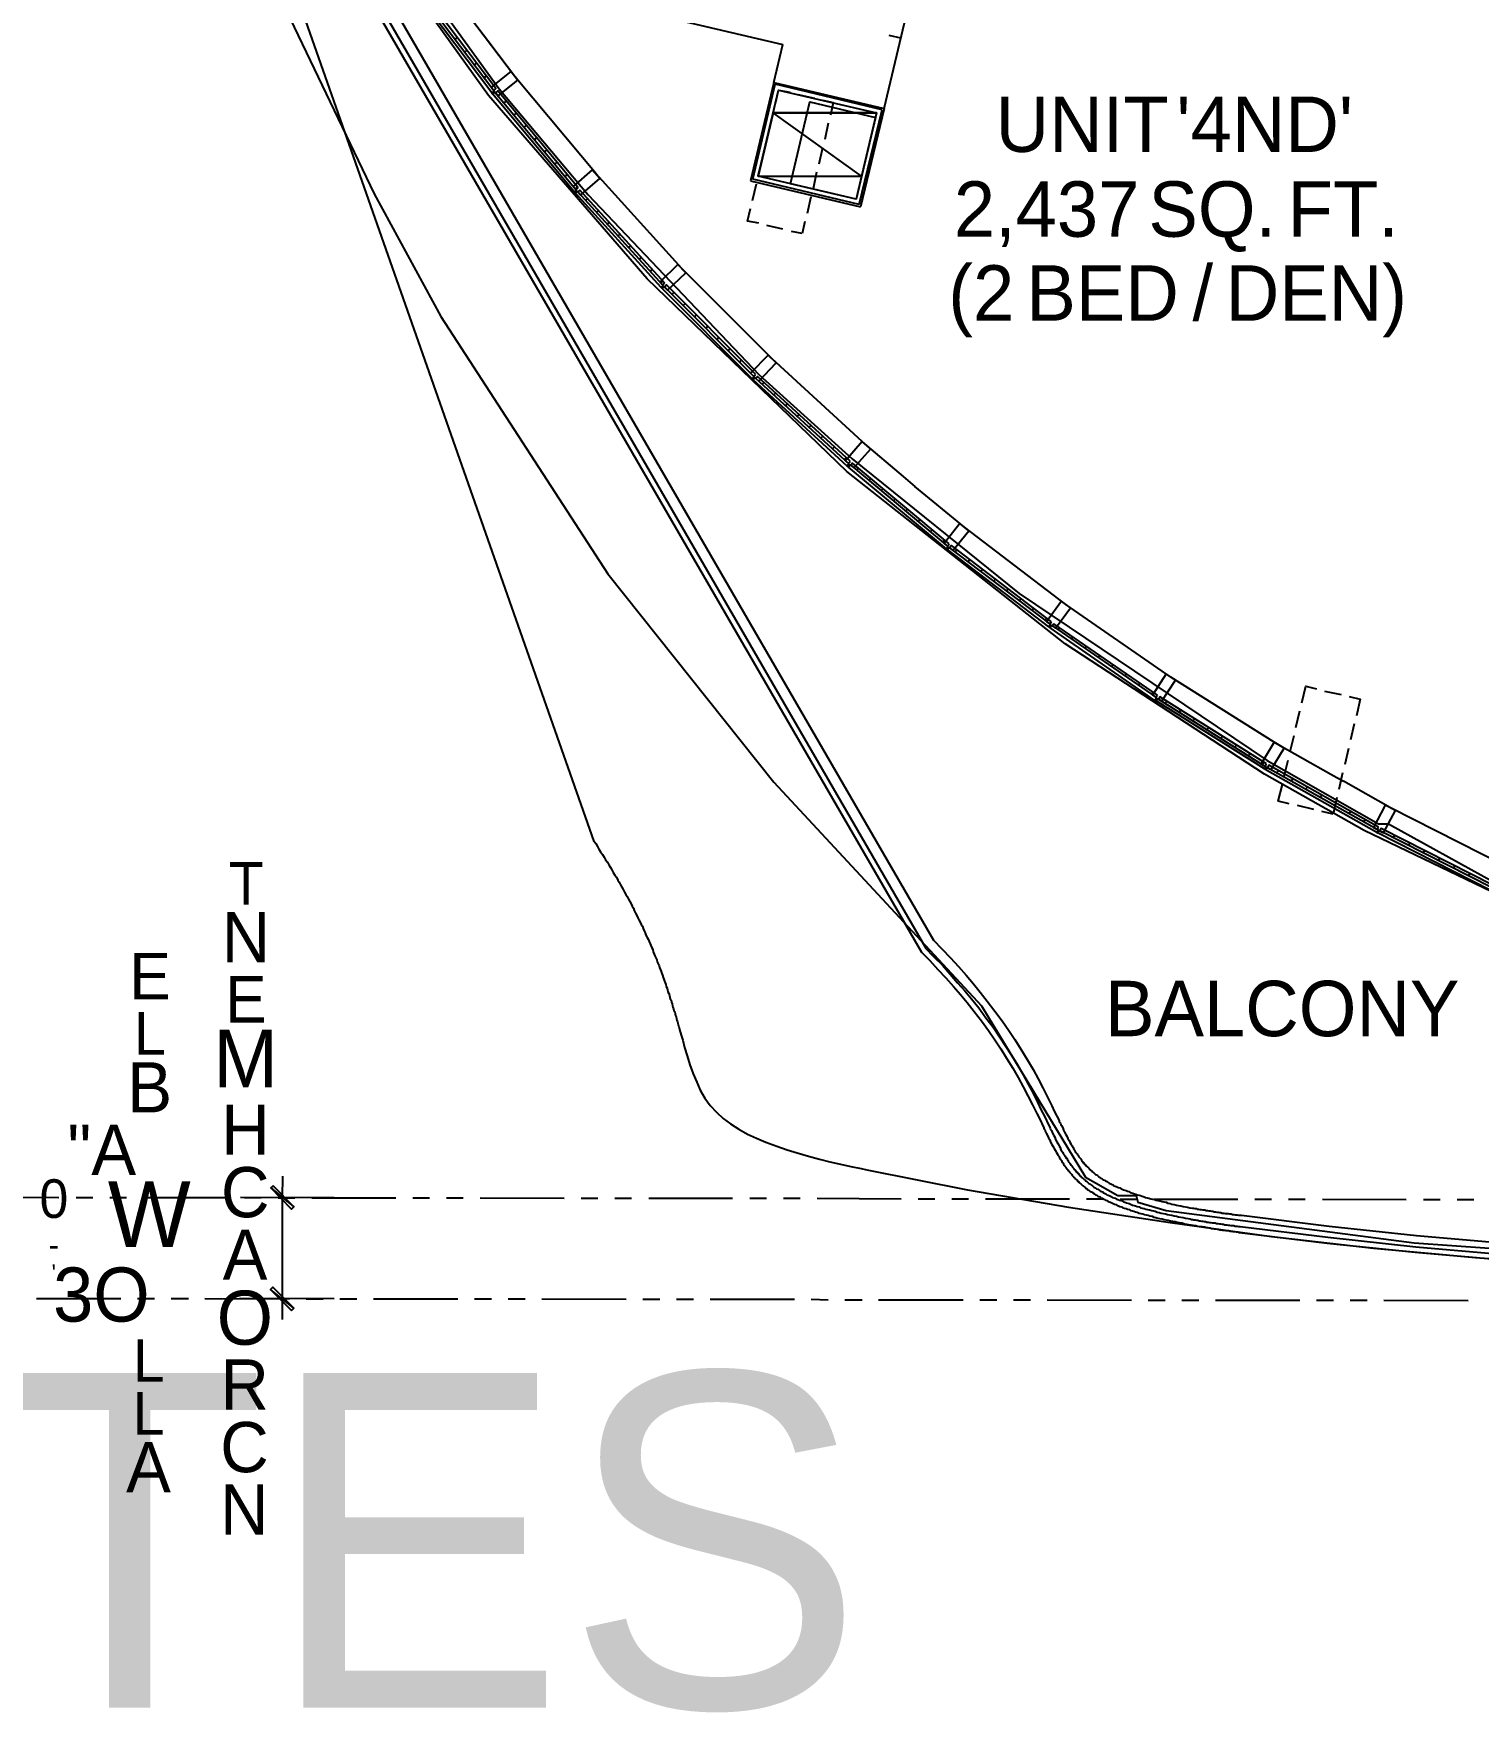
# Model space of a CAD drawing. Header units: feet. Extents: x -84 to 198, y -22 to 181.
# Drawn here: x 11.62 to 54.51, y -5.47 to 44.4 of the extents above; entities that cross this region are included whole.
import ezdxf
from ezdxf.enums import TextEntityAlignment as Align

# ---------------------------------------------------------------- set-up
doc = ezdxf.new("R2010")
doc.units = ezdxf.units.FT
for name, color, linetype in [('A-AREA-UNIDAD', 30, 'CONTINUOUS'), ('A-LINEA', 7, 'CONTINUOUS'), ('A-LINEA-FINA', 9, 'CONTINUOUS'), ('A-MURO-CONCRETO', 8, 'CONTINUOUS'), ('A-TEXTO-PDF', 3, 'CONTINUOUS')]:
    doc.layers.add(name, color=color, linetype=linetype)

msp = doc.modelspace()

# ---------------------------------------------------------------- linework, layer by layer
at = {"layer": 'A-AREA-UNIDAD'}
for points in [[(81.92, 38.5956), (78.368, 39.4844), (77.52, 38.08), (76.56, 38.08), (75.168, 40.2489), (65.728, 42.4356), (62.08, 27.04), (62.208, 25.9556), (61.888, 24.7289), (61.888, 23.8756), (61.312, 23.8044), (60, 17.7244), (59.52, 17.6889), (59.408, 17.2089), (58.432, 17.2089), (51.12, 20.7289), (48.16, 22.4), (42.24, 26.2756), (35.76, 31.3956), (29.84, 37.12), (25.12, 42.56), (20.448, 49.0844)], [(20.992, 48.9244), (25.44, 42.7556), (28.08, 39.6089), (33.152, 34.2756), (35.92, 31.7689), (40.88, 27.7689), (48.24, 22.8089), (51.552, 20.9244), (51.84, 20.9244), (54.96, 19.2)], [(19.12, 45.0844), (21.728, 39.6444), (23.712, 36), (28.672, 28.3556), (33.6, 22.1689), (39.76, 15.52), (42.848, 10.4356), (43.808, 9.8844), (44.352, 9.8844), (44.4, 9.6889), (45.248, 9.44), (52.608, 8.48), (60.432, 7.9289), (66.72, 7.8756), (72.64, 8.2844), (78.848, 9.1556), (81.04, 9.6)]]:
    msp.add_lwpolyline(points, dxfattribs=at)
at = {"layer": 'A-LINEA'}
for p, q in [((13.6029, 62.1415), (28.2487, 20.4037)), ((14.3494, 57.9517), (37.9821, 17.1107)), ((14.3494, 57.9517), (37.9821, 17.1107)), ((14.5169, 57.9962), (38.1042, 17.2337)), ((14.839, 58.0819), (38.339, 17.4703)), ((36.8667, 42.1778), (37.92, 46.6178)), ((25.8933, 43.1378), (23.6, 46.1644)), ((25.2267, 42.6444), (22.9467, 45.6578)), ((27.8933, 45.4844), (33.8667, 44.0711)), ((24.72, 44.6978), (25.1067, 44.1911)), ((24.1333, 44.2311), (24.2, 44.2844)), ((24.4267, 43.8444), (24.48, 43.9111)), ((25.1067, 44.1911), (26, 43.0178)), ((33.6, 42.9511), (33.8667, 44.0711)), ((37.0133, 44.3511), (37.36, 44.2711)), ((24.7067, 43.4711), (24.7733, 43.5244)), ((25, 43.0844), (25.0533, 43.1511)), ((25.9467, 43.0844), (25.8933, 43.1378)), ((28.32, 40.2311), (26, 43.0178)), ((33.6, 42.9511), (32.9067, 40.0311)), ((32.9733, 40.0711), (33.64, 42.8978)), ((33.6, 42.9511), (36.8667, 42.1778)), ((36.8133, 42.1378), (33.64, 42.8978)), ((27.6667, 39.6978), (25.2533, 42.6044)), ((25.5867, 42.3378), (25.64, 42.4044)), ((34.3067, 42.5911), (34.8, 42.4844)), ((25.88, 41.9778), (25.9467, 42.0311)), ((33.48, 41.6311), (33.6, 42.1244)), ((36.1333, 39.3244), (36.8133, 42.1378)), ((36.8667, 42.1778), (36.1733, 39.2578)), ((26.1867, 41.6178), (26.2533, 41.6711)), ((33.3067, 40.9111), (33.4267, 41.3911)), ((35.2133, 41.7378), (35.1067, 41.2578)), ((26.4933, 41.2444), (26.5467, 41.3111)), ((26.7867, 40.8844), (26.8533, 40.9378)), ((35.04, 41.0044), (34.9333, 40.5244)), ((27.0933, 40.5244), (27.16, 40.5778)), ((33.1333, 40.1778), (33.2533, 40.6578)), ((27.4, 40.1511), (27.4533, 40.2178)), ((30.8667, 37.4178), (28.32, 40.2311)), ((32.9067, 40.0311), (36.1733, 39.2578)), ((32.96, 39.4444), (33.08, 39.9378)), ((36.1333, 39.3244), (32.9733, 40.0711)), ((34.8667, 40.2844), (34.76, 39.7911)), ((27.7067, 39.7911), (27.76, 39.8444)), ((30.2533, 36.8578), (27.7067, 39.6578)), ((28.0133, 39.4444), (28.08, 39.4978)), ((34.6933, 39.5511), (34.5867, 39.0578)), ((28.3333, 39.0844), (28.4, 39.1511)), ((28.6533, 38.7378), (28.7067, 38.8044)), ((28.9733, 38.3911), (29.0267, 38.4444)), ((33.8667, 38.5911), (33.3867, 38.6978)), ((34.44, 38.4578), (34.12, 38.5244)), ((34.52, 38.8178), (34.44, 38.4578)), ((29.2933, 38.0444), (29.3467, 38.0978)), ((29.6, 37.6978), (29.6667, 37.7511)), ((29.92, 37.3378), (29.9867, 37.4044)), ((33.5467, 34.7378), (30.8667, 37.4178)), ((30.24, 36.9911), (30.3067, 37.0444)), ((32.9467, 34.1511), (30.28, 36.8311)), ((30.5733, 36.6578), (30.6267, 36.7111)), ((30.9067, 36.3244), (30.96, 36.3778)), ((31.24, 35.9911), (31.2933, 36.0444)), ((31.5733, 35.6444), (31.6267, 35.7111)), ((31.9067, 35.3111), (31.96, 35.3778)), ((32.24, 34.9778), (32.2933, 35.0444)), ((32.5733, 34.6444), (32.6267, 34.6978)), ((36.2133, 32.2844), (33.5467, 34.7378)), ((32.9067, 34.3111), (32.96, 34.3644)), ((35.7733, 31.5511), (32.9867, 34.1111)), ((33.2533, 33.9911), (33.3067, 34.0444)), ((33.6, 33.6711), (33.6533, 33.7244)), ((33.9467, 33.3511), (34.0133, 33.4044)), ((34.2933, 33.0311), (34.36, 33.0844)), ((34.64, 32.7111), (34.7067, 32.7644)), ((35, 32.3911), (35.0533, 32.4444)), ((35.3467, 32.0711), (35.4, 32.1244)), ((36.2133, 32.2711), (37.44, 31.2444)), ((35.6933, 31.7511), (35.76, 31.8044)), ((38.72, 29.0978), (35.8133, 31.5244)), ((36.0533, 31.4311), (36.1067, 31.4978)), ((36.4133, 31.1244), (36.48, 31.1911)), ((37.44, 31.2444), (37.7867, 30.9511)), ((39.2533, 29.7378), (37.7867, 30.9511)), ((36.7867, 30.8311), (36.84, 30.8844)), ((37.1467, 30.5244), (37.2, 30.5778)), ((37.5067, 30.2178), (37.5733, 30.2711)), ((37.88, 29.9111), (37.9333, 29.9644)), ((38.24, 29.6044), (38.2933, 29.6578)), ((42.2667, 27.4444), (39.2533, 29.7378)), ((38.6, 29.2978), (38.6667, 29.3644)), ((41.76, 26.7778), (38.7467, 29.0711)), ((38.9733, 29.0044), (39.04, 29.0578)), ((39.36, 28.7111), (39.4133, 28.7778)), ((39.7333, 28.4178), (39.8, 28.4844)), ((40.12, 28.1378), (40.1733, 28.1911)), ((40.4933, 27.8444), (40.56, 27.8978)), ((40.88, 27.5511), (40.9333, 27.6178)), ((45.3867, 25.2844), (42.2667, 27.4444)), ((41.2533, 27.2711), (41.32, 27.3244)), ((41.64, 26.9778), (41.7067, 27.0311)), ((41.8, 26.8578), (41.84, 26.9244)), ((44.9067, 24.5911), (41.8, 26.7511)), ((41.9067, 26.8711), (41.8667, 26.8044)), ((44.9867, 24.7511), (41.9067, 26.8711)), ((42.0267, 26.6978), (42.0933, 26.7511)), ((42.4267, 26.4178), (42.48, 26.4711)), ((42.8267, 26.1378), (42.88, 26.2044)), ((43.2133, 25.8711), (43.28, 25.9244)), ((43.6133, 25.5911), (43.68, 25.6578)), ((44.0133, 25.3244), (44.0667, 25.3778)), ((44.4133, 25.0444), (44.4667, 25.1111)), ((48.4533, 23.3511), (45.3867, 25.2844)), ((44.8, 24.7778), (44.8667, 24.8311)), ((48.16, 22.5644), (44.9467, 24.5778)), ((45.2133, 24.5111), (45.2667, 24.5644)), ((49.9467, 24.8711), (50.44, 24.7644)), ((45.6267, 24.2444), (45.68, 24.3111)), ((46.04, 23.9911), (46.0933, 24.0444)), ((49.0933, 23.7911), (49.2133, 24.2844)), ((46.4533, 23.7244), (46.5067, 23.7911)), ((46.8667, 23.4711), (46.92, 23.5244)), ((48.92, 23.0711), (49.04, 23.5511)), ((50.8267, 23.8978), (50.72, 23.4178)), ((47.28, 23.2178), (47.3333, 23.2711)), ((47.68, 22.9511), (47.7467, 23.0178)), ((48.4533, 23.3511), (50.1333, 22.4044)), ((50.6533, 23.1644), (50.5467, 22.6844)), ((48.0933, 22.6978), (48.16, 22.7511)), ((51.4933, 20.6711), (48.1867, 22.5378)), ((48.52, 22.4444), (48.5867, 22.5111)), ((48.7467, 22.3378), (48.8667, 22.8178)), ((50.48, 22.4444), (50.3733, 21.9511)), ((48.9467, 22.2044), (49.0133, 22.2578)), ((49.3867, 21.9644), (49.44, 22.0178)), ((50.1333, 22.4044), (50.5067, 22.1911)), ((51.9067, 21.4044), (50.5067, 22.1911)), ((49.6267, 21.3511), (49.1467, 21.4711)), ((49.8133, 21.7244), (49.88, 21.7778)), ((50.3067, 21.7111), (50.2, 21.2178)), ((50.24, 21.4711), (50.3067, 21.5378)), ((50.2, 21.2178), (49.8667, 21.2978)), ((50.6667, 21.2311), (50.7333, 21.2978)), ((51.1067, 20.9911), (51.16, 21.0444)), ((55.28, 19.6844), (51.9067, 21.4044)), ((54.9067, 18.9378), (51.52, 20.6578)), ((51.9733, 20.5244), (52.04, 20.5778)), ((52.4267, 20.2978), (52.48, 20.3511)), ((52.8667, 20.0711), (52.9333, 20.1244)), ((53.32, 19.8444), (53.3733, 19.8978)), ((53.76, 19.6178), (53.8267, 19.6711)), ((54.2133, 19.3911), (54.2667, 19.4444)), ((9.88, 9.8444), (12.3733, 9.8311)), ((12.88, 9.8311), (13.3733, 9.8311)), ((13.88, 9.8311), (14.3733, 9.8311)), ((14.88, 9.8311), (17.3733, 9.8311)), ((20.5467, 9.8178), (17.76, 9.8311)), ((17.88, 9.8311), (18.3733, 9.8311)), ((18.88, 9.8178), (19.3733, 9.8178)), ((19.88, 9.8178), (22.3733, 9.8178)), ((22.88, 9.8178), (23.3733, 9.8178)), ((23.88, 9.8178), (24.3733, 9.8178)), ((24.88, 9.8178), (27.3733, 9.8044)), ((27.88, 9.8044), (28.3733, 9.8044)), ((28.88, 9.8044), (29.3733, 9.8044)), ((29.88, 9.8044), (32.3733, 9.8044)), ((32.88, 9.8044), (33.3733, 9.8044)), ((33.88, 9.8044), (34.3733, 9.8044)), ((34.88, 9.8044), (37.3733, 9.7911)), ((37.88, 9.7911), (38.3733, 9.7911)), ((38.88, 9.7911), (39.3733, 9.7911)), ((39.88, 9.7911), (42.3733, 9.7911)), ((42.88, 9.7911), (43.3733, 9.7911)), ((43.88, 9.7778), (44.3733, 9.7778)), ((44.88, 9.7778), (47.3733, 9.7778)), ((47.88, 9.7778), (48.3733, 9.7778)), ((48.88, 9.7778), (49.3733, 9.7778)), ((49.88, 9.7778), (52.3733, 9.7644)), ((52.88, 9.7644), (53.3733, 9.7644)), ((53.88, 9.7644), (54.3733, 9.7644)), ((11.7067, 6.8311), (14.2133, 6.8311)), ((14.7067, 6.8311), (15.2133, 6.8311)), ((15.7067, 6.8311), (16.2133, 6.8311)), ((16.7067, 6.8311), (19.2133, 6.8178)), ((20.5467, 6.8178), (17.7467, 6.8311)), ((19.7067, 6.8178), (20.2133, 6.8178)), ((20.7067, 6.8178), (21.2133, 6.8178)), ((21.7067, 6.8178), (24.2133, 6.8178)), ((24.7067, 6.8178), (25.2133, 6.8178)), ((25.7067, 6.8178), (26.2133, 6.8178)), ((26.7067, 6.8178), (29.2133, 6.8044)), ((29.7067, 6.8044), (30.2133, 6.8044)), ((30.7067, 6.8044), (31.2133, 6.8044)), ((31.7067, 6.8044), (34.2133, 6.8044)), ((34.7067, 6.8044), (35.2133, 6.7911)), ((35.7067, 6.7911), (36.2133, 6.7911)), ((36.7067, 6.7911), (39.2133, 6.7911)), ((39.7067, 6.7911), (40.2133, 6.7911)), ((40.7067, 6.7911), (41.2133, 6.7911)), ((41.7067, 6.7911), (44.2133, 6.7778)), ((44.7067, 6.7778), (45.2133, 6.7778)), ((45.7067, 6.7778), (46.2133, 6.7778)), ((46.7067, 6.7778), (49.2133, 6.7778)), ((49.7067, 6.7778), (50.2133, 6.7778)), ((50.7067, 6.7778), (51.2133, 6.7778)), ((51.7067, 6.7778), (54.2133, 6.7644))]:
    msp.add_line(p, q, dxfattribs=at)
for points in [[(25.2933, 42.7244), (25.3467, 42.7644), (23.0933, 45.7511), (23.0267, 45.6978), (25.28, 42.7111), (25.3467, 42.7644)], [(25.2, 42.8044), (25.2933, 42.6978), (25.2267, 42.6444), (25.2533, 42.6044), (25.32, 42.6578), (25.4133, 42.5511), (26, 43.0178), (25.7867, 43.2711), (25.2, 42.8044)], [(27.7867, 39.8178), (25.4, 42.6978), (25.3333, 42.6444), (27.72, 39.7644), (27.7867, 39.8178)], [(36.64, 42.0444), (36.04, 39.4844), (33.1333, 40.1644), (33.7333, 42.7244), (36.64, 42.0444)], [(33.6533, 42.3644), (33.7333, 42.7244), (34.0667, 42.6578)], [(35.04, 42.4178), (35.36, 42.3511), (35.28, 41.9778)], [(36.6133, 41.9111), (36.04, 39.4844), (34.0933, 39.9378), (34.6667, 42.3778), (36.6133, 41.9111)], [(27.64, 39.8578), (27.7333, 39.7511), (27.6667, 39.6978), (27.7067, 39.6578), (27.76, 39.7111), (27.8533, 39.6044), (28.4267, 40.0978), (28.2, 40.3511), (27.64, 39.8578)], [(30.36, 36.9911), (27.84, 39.7511), (27.7733, 39.6978), (30.2933, 36.9378), (30.36, 36.9911)], [(33.1467, 38.7644), (32.8133, 38.8311), (32.9067, 39.2044)], [(30.2133, 37.0178), (30.3067, 36.9111), (30.2533, 36.8578), (30.28, 36.8311), (30.3333, 36.8844), (30.44, 36.7778), (30.9867, 37.2978), (30.7467, 37.5378), (30.2133, 37.0178)], [(33.0533, 34.2844), (30.4133, 36.9378), (30.36, 36.8711), (33, 34.2178), (33.0533, 34.2844)], [(32.9067, 34.3111), (33.0133, 34.2044), (32.9467, 34.1511), (32.9867, 34.1111), (33.04, 34.1778), (33.1467, 34.0711), (33.6667, 34.6178), (33.4267, 34.8444), (32.9067, 34.3111)], [(35.8667, 31.6978), (33.1067, 34.2178), (33.0533, 34.1644), (35.8133, 31.6311), (35.8667, 31.6978)], [(35.72, 31.7111), (35.8267, 31.6178), (35.7733, 31.5511), (35.8133, 31.5244), (35.8667, 31.5911), (35.9733, 31.4978), (36.4667, 32.0578), (36.2133, 32.2844), (35.72, 31.7111)], [(38.8, 29.2444), (35.9333, 31.6444), (35.88, 31.5778), (38.7467, 29.1778), (38.8, 29.2444)], [(38.6533, 29.2578), (38.76, 29.1644), (38.72, 29.0978), (38.7467, 29.0711), (38.8, 29.1378), (38.9067, 29.0444), (39.3867, 29.6311), (39.12, 29.8444), (38.6533, 29.2578)], [(41.84, 26.9244), (38.8667, 29.1911), (38.8133, 29.1244), (41.8, 26.8578)], [(41.96, 26.7378), (42.4, 27.3378), (42.1333, 27.5378), (41.6933, 26.9244)], [(41.6933, 26.9244), (41.8133, 26.8444), (41.76, 26.7778), (41.8, 26.7511), (41.84, 26.8178), (41.96, 26.7378)], [(41.8667, 26.8044), (44.9333, 24.6844), (44.9867, 24.7511)], [(44.84, 24.7511), (44.96, 24.6711), (44.9067, 24.5911), (44.9467, 24.5778), (44.9867, 24.6444), (45.1067, 24.5644), (45.52, 25.1911), (45.24, 25.3778), (44.84, 24.7511)], [(49.2667, 24.5244), (49.3867, 25.0178), (49.7067, 24.9378)], [(48.2267, 22.7111), (45.0533, 24.6978), (45.0133, 24.6311), (48.1733, 22.6444), (48.2267, 22.7111)], [(50.68, 24.7111), (51, 24.6311), (50.8933, 24.1378)], [(48.0667, 22.7111), (48.2, 22.6311), (48.16, 22.5644), (48.1867, 22.5378), (48.2267, 22.6044), (48.36, 22.5378), (48.7467, 23.1778), (48.4533, 23.3511), (48.0667, 22.7111)], [(51.5467, 20.8311), (48.2933, 22.6711), (48.2533, 22.6044), (51.5067, 20.7644), (51.5467, 20.8311)], [(48.8933, 21.5244), (48.5733, 21.6044), (48.6933, 22.0978)], [(51.4, 20.8178), (51.5333, 20.7511), (51.4933, 20.6711), (51.52, 20.6578), (51.56, 20.7244), (51.6933, 20.6578), (52.0533, 21.3244), (51.7467, 21.4844), (51.4, 20.8178)], [(54.96, 19.0978), (51.6267, 20.7911), (51.5867, 20.7244), (54.92, 19.0311), (54.96, 19.0978)], [(28.2533, 20.4178), (28.3067, 20.3378), (28.36, 20.2578), (28.4, 20.1778), (28.4533, 20.0978), (28.5067, 20.0178), (28.56, 19.9378), (28.6, 19.8578), (28.6533, 19.7911), (28.6933, 19.7111), (28.7467, 19.6311), (28.7867, 19.5644), (28.8267, 19.4844), (28.88, 19.4044), (28.92, 19.3378), (28.96, 19.2578), (29, 19.1911), (29.04, 19.1111), (29.08, 19.0444), (29.12, 18.9778), (29.16, 18.8978), (29.2, 18.8311), (29.24, 18.7644), (29.28, 18.6844), (29.32, 18.6178), (29.36, 18.5511), (29.3867, 18.4844), (29.4267, 18.4178), (29.4533, 18.3511), (29.4933, 18.2711), (29.5333, 18.2044), (29.56, 18.1378), (29.5867, 18.0711), (29.6267, 18.0044), (29.6533, 17.9378), (29.6933, 17.8844), (29.72, 17.8178), (29.7467, 17.7511), (29.7733, 17.6844), (29.8, 17.6178), (29.84, 17.5511), (29.8667, 17.4978), (29.8933, 17.4311), (29.92, 17.3644), (29.9467, 17.3111), (29.9733, 17.2444), (30, 17.1911), (30.0133, 17.1244), (30.04, 17.0578), (30.0667, 17.0044), (30.0933, 16.9511), (30.12, 16.8844), (30.1333, 16.8311), (30.16, 16.7644), (30.1867, 16.7111), (30.2, 16.6578), (30.2267, 16.5911), (30.2533, 16.5378), (30.2667, 16.4844), (30.2933, 16.4311), (30.3067, 16.3644), (30.3333, 16.3111), (30.3467, 16.2578), (30.3733, 16.2044), (30.3867, 16.1511), (30.4, 16.0978), (30.4267, 16.0444), (30.44, 15.9911), (30.4533, 15.9378), (30.48, 15.8844), (30.4933, 15.8311), (30.5067, 15.7778), (30.52, 15.7244), (30.5467, 15.6844), (30.56, 15.6311), (30.5733, 15.5778), (30.5867, 15.5244), (30.6, 15.4844), (30.6133, 15.4311), (30.6267, 15.3778), (30.6533, 15.3378), (30.6667, 15.2844), (30.68, 15.2311), (30.6933, 15.1911), (30.7067, 15.1378), (30.72, 15.0978), (30.7333, 15.0444), (30.7467, 15.0044), (30.76, 14.9511), (30.7733, 14.9111), (30.7867, 14.8711), (30.8, 14.8178), (30.84, 14.6444), (30.8933, 14.4978), (30.9467, 14.2844), (31.0267, 14.0311), (31.1067, 13.7644), (31.2, 13.4978), (31.3067, 13.2578), (31.4133, 13.0178), (31.5467, 12.7778), (31.7067, 12.5644), (31.8933, 12.3644), (32.0933, 12.1778), (32.3067, 12.0178), (32.56, 11.8578), (32.8133, 11.7111), (33.08, 11.5911), (33.36, 11.4711), (33.68, 11.3511), (33.9867, 11.2444), (34.2933, 11.1511), (34.6267, 11.0578), (34.9467, 10.9644), (35.2533, 10.8844), (35.5733, 10.8178), (35.88, 10.7511), (36.1867, 10.6844), (36.36, 10.6444), (39.3467, 10.0578), (42.3467, 9.5378), (45.36, 9.0844), (48.3733, 8.6711), (51.4, 8.3244), (54.4267, 8.0444), (57.4667, 7.8178)], [(38.3333, 17.4711), (38.5867, 17.2178), (38.84, 16.9511), (39.08, 16.6844), (39.3067, 16.4311), (39.52, 16.1778), (39.72, 15.9244), (39.9333, 15.6578), (40.16, 15.3644), (40.3733, 15.0711), (40.5733, 14.7911), (40.7467, 14.5244), (40.9333, 14.2311), (41.12, 13.9244), (41.2933, 13.6311), (41.44, 13.3511), (41.5867, 13.0844), (41.72, 12.8044), (41.8533, 12.5511), (41.92, 12.3911), (42.0667, 12.1111), (42.0667, 12.0978), (42.08, 12.0578), (42.1067, 12.0311), (42.12, 11.9911), (42.1333, 11.9644), (42.1733, 11.8978), (42.2, 11.8311), (42.2267, 11.7644), (42.2667, 11.6978), (42.2933, 11.6444), (42.32, 11.5778), (42.36, 11.5244), (42.3867, 11.4711), (42.4133, 11.4178), (42.4533, 11.3644), (42.4667, 11.3378), (42.48, 11.3111), (42.4933, 11.2844), (42.5067, 11.2578), (42.52, 11.2311), (42.5333, 11.2178), (42.5467, 11.1911), (42.56, 11.1644), (42.5867, 11.1378), (42.6, 11.1244), (42.6133, 11.0978), (42.6267, 11.0711), (42.64, 11.0578), (42.6533, 11.0311), (42.6667, 11.0178), (42.6933, 10.9911), (42.7067, 10.9778), (42.72, 10.9511), (42.7333, 10.9378), (42.7467, 10.9111), (42.76, 10.8978), (42.7733, 10.8711), (42.8, 10.8578), (42.8133, 10.8311), (42.8267, 10.8178), (42.84, 10.8044), (42.8533, 10.7778), (42.88, 10.7644), (42.8933, 10.7511), (42.9067, 10.7244), (42.9333, 10.7111), (42.9467, 10.6978), (42.96, 10.6844), (42.9733, 10.6578), (43, 10.6444), (43.0133, 10.6311), (43.04, 10.6178), (43.0533, 10.5911), (43.0667, 10.5778), (43.0933, 10.5644), (43.1067, 10.5511), (43.1333, 10.5244), (43.1467, 10.5111), (43.1733, 10.4978), (43.2, 10.4844), (43.2133, 10.4711), (43.24, 10.4444), (43.2667, 10.4311), (43.28, 10.4178), (43.3067, 10.4044), (43.3333, 10.3911), (43.36, 10.3644), (43.3867, 10.3511), (43.4133, 10.3378), (43.44, 10.3244), (43.4667, 10.3111), (43.4933, 10.2978), (43.52, 10.2711), (43.5467, 10.2578), (43.5733, 10.2444), (43.6, 10.2311), (43.64, 10.2178), (43.6667, 10.2044), (43.6933, 10.1778), (43.7333, 10.1644), (43.76, 10.1511), (43.8, 10.1378), (43.8267, 10.1244), (43.8667, 10.1111), (43.9067, 10.0844), (43.9333, 10.0711), (43.9733, 10.0578), (44.0133, 10.0444), (44.0533, 10.0311), (44.0933, 10.0178), (44.1333, 10.0044), (44.1733, 9.9778), (44.2133, 9.9644), (44.2533, 9.9511), (44.3067, 9.9378), (44.3467, 9.9244), (44.3867, 9.9111), (44.44, 9.8978), (44.48, 9.8844), (44.5333, 9.8711), (44.5867, 9.8444), (44.6267, 9.8311), (44.68, 9.8178), (44.7333, 9.8044), (44.7867, 9.7911), (44.84, 9.7778), (44.8933, 9.7644), (44.9467, 9.7511), (45, 9.7378), (45.0533, 9.7244), (45.12, 9.7111), (45.1733, 9.6978), (45.24, 9.6844), (45.2933, 9.6578), (45.36, 9.6444), (45.4133, 9.6311), (45.48, 9.6178), (45.5467, 9.6044), (45.6133, 9.5911), (45.68, 9.5778), (45.7467, 9.5644), (45.8133, 9.5511), (45.88, 9.5378), (45.9467, 9.5244), (46.0267, 9.5111), (46.0533, 9.5111), (46.0933, 9.4978), (46.1333, 9.4978), (46.16, 9.4844), (46.2, 9.4844), (46.24, 9.4711), (46.28, 9.4711), (46.32, 9.4578), (46.3467, 9.4578), (46.3867, 9.4578), (46.4267, 9.4444), (46.4667, 9.4444), (46.5067, 9.4311), (46.5467, 9.4311), (46.5867, 9.4178), (46.6267, 9.4178), (46.6667, 9.4044), (46.7067, 9.4044), (46.7467, 9.3911), (46.7867, 9.3911), (46.8267, 9.3778), (46.8667, 9.3778), (46.9067, 9.3644), (46.96, 9.3644), (47, 9.3511), (47.04, 9.3511), (47.08, 9.3511), (47.12, 9.3378), (47.1733, 9.3378), (47.2133, 9.3244), (47.2533, 9.3244), (47.2933, 9.3111), (47.3467, 9.3111), (47.3867, 9.2978), (47.4267, 9.2978), (47.48, 9.2978), (50.08, 8.9778), (52.68, 8.6978), (55.2933, 8.4711)], [(37.9733, 17.1244), (38.2267, 16.8711), (38.4667, 16.6044), (38.7067, 16.3511), (38.9333, 16.0978), (39.1333, 15.8578), (39.3333, 15.6178), (39.5467, 15.3511), (39.76, 15.0711), (39.9733, 14.7911), (40.16, 14.5111), (40.3333, 14.2444), (40.5067, 13.9644), (40.6933, 13.6711), (40.8533, 13.3911), (41, 13.1111), (41.1333, 12.8444), (41.28, 12.5778), (41.4, 12.3244), (41.48, 12.1778), (41.6133, 11.8978), (41.6133, 11.8711), (41.64, 11.8444), (41.6533, 11.8044), (41.6667, 11.7778), (41.68, 11.7378), (41.72, 11.6711), (41.7467, 11.6044), (41.7867, 11.5378), (41.8133, 11.4711), (41.8533, 11.4044), (41.88, 11.3511), (41.92, 11.2844), (41.9467, 11.2311), (41.9867, 11.1644), (42.0133, 11.1111), (42.0267, 11.0844), (42.0533, 11.0578), (42.0667, 11.0311), (42.08, 11.0044), (42.0933, 10.9778), (42.1067, 10.9511), (42.1333, 10.9244), (42.1467, 10.8978), (42.16, 10.8711), (42.1867, 10.8444), (42.2, 10.8178), (42.2133, 10.7911), (42.2267, 10.7644), (42.2533, 10.7378), (42.2667, 10.7244), (42.28, 10.6978), (42.3067, 10.6711), (42.32, 10.6444), (42.3333, 10.6178), (42.36, 10.6044), (42.3733, 10.5778), (42.4, 10.5511), (42.4133, 10.5378), (42.44, 10.5111), (42.4533, 10.4844), (42.4667, 10.4711), (42.4933, 10.4444), (42.5067, 10.4178), (42.5333, 10.4044), (42.5467, 10.3778), (42.5733, 10.3644), (42.6, 10.3378), (42.6133, 10.3111), (42.64, 10.2978), (42.6533, 10.2711), (42.68, 10.2578), (42.7067, 10.2311), (42.7333, 10.2178), (42.7467, 10.1911), (42.7733, 10.1778), (42.8, 10.1511), (42.8267, 10.1378), (42.8533, 10.1244), (42.8667, 10.0978), (42.8933, 10.0844), (42.92, 10.0578), (42.9467, 10.0444), (42.9733, 10.0178), (43, 10.0044), (43.0267, 9.9911), (43.0667, 9.9644), (43.0933, 9.9511), (43.12, 9.9244), (43.1467, 9.9111), (43.1867, 9.8978), (43.2133, 9.8711), (43.24, 9.8578), (43.28, 9.8444), (43.3067, 9.8178), (43.3467, 9.8044), (43.3733, 9.7911), (43.4133, 9.7644), (43.44, 9.7511), (43.48, 9.7378), (43.52, 9.7111), (43.5467, 9.6978), (43.5867, 9.6844), (43.6267, 9.6711), (43.6667, 9.6444), (43.7067, 9.6311), (43.7467, 9.6178), (43.7867, 9.5911), (43.8267, 9.5778), (43.8667, 9.5644), (43.92, 9.5511), (43.96, 9.5244), (44, 9.5111), (44.0533, 9.4978), (44.0933, 9.4844), (44.1467, 9.4711), (44.1867, 9.4444), (44.24, 9.4311), (44.28, 9.4178), (44.3333, 9.4044), (44.3867, 9.3911), (44.44, 9.3644), (44.4933, 9.3511), (44.5467, 9.3378), (44.6, 9.3244), (44.6533, 9.3111), (44.7067, 9.2978), (44.76, 9.2844), (44.8267, 9.2711), (44.88, 9.2444), (44.9333, 9.2311), (45, 9.2178), (45.0533, 9.2044), (45.12, 9.1911), (45.1867, 9.1778), (45.24, 9.1644), (45.3067, 9.1511), (45.3733, 9.1378), (45.44, 9.1244), (45.5067, 9.1111), (45.5733, 9.0978), (45.64, 9.0844), (45.72, 9.0711), (45.7867, 9.0444), (45.8533, 9.0311), (45.9333, 9.0178), (45.9733, 9.0178), (46, 9.0044), (46.04, 9.0044), (46.08, 8.9911), (46.12, 8.9911), (46.16, 8.9778), (46.1867, 8.9778), (46.2267, 8.9644), (46.2667, 8.9644), (46.3067, 8.9644), (46.3467, 8.9511), (46.3867, 8.9511), (46.4267, 8.9378), (46.4667, 8.9378), (46.5067, 8.9244), (46.5467, 8.9244), (46.5867, 8.9111), (46.6267, 8.9111), (46.6667, 8.8978), (46.7067, 8.8978), (46.76, 8.8844), (46.8, 8.8844), (46.84, 8.8711), (46.88, 8.8711), (46.92, 8.8578), (46.9733, 8.8578), (47.0133, 8.8444), (47.0533, 8.8444), (47.0933, 8.8444), (47.1467, 8.8311), (47.1867, 8.8311), (47.2267, 8.8178), (47.28, 8.8178), (47.32, 8.8044), (47.3733, 8.8044), (47.4133, 8.7911), (50.0267, 8.4711), (52.64, 8.2044), (55.2533, 7.9778)], [(37.9733, 17.1244), (38.2267, 16.8711), (38.4667, 16.6044), (38.7067, 16.3511), (38.9333, 16.0978), (39.1333, 15.8578), (39.3333, 15.6178), (39.5467, 15.3511), (39.76, 15.0711), (39.9733, 14.7911), (40.16, 14.5111), (40.3333, 14.2444), (40.5067, 13.9644), (40.6933, 13.6711), (40.8533, 13.3911), (41, 13.1111), (41.1333, 12.8444), (41.28, 12.5778), (41.4, 12.3244), (41.48, 12.1778), (41.6133, 11.8978), (41.6133, 11.8711), (41.64, 11.8444), (41.6533, 11.8044), (41.6667, 11.7778), (41.68, 11.7378), (41.72, 11.6711), (41.7467, 11.6044), (41.7867, 11.5378), (41.8133, 11.4711), (41.8533, 11.4044), (41.88, 11.3511), (41.92, 11.2844), (41.9467, 11.2311), (41.9867, 11.1644), (42.0133, 11.1111), (42.0267, 11.0844), (42.0533, 11.0578), (42.0667, 11.0311), (42.08, 11.0044), (42.0933, 10.9778), (42.1067, 10.9511), (42.1333, 10.9244), (42.1467, 10.8978), (42.16, 10.8711), (42.1867, 10.8444), (42.2, 10.8178), (42.2133, 10.7911), (42.2267, 10.7644), (42.2533, 10.7378), (42.2667, 10.7244), (42.28, 10.6978), (42.3067, 10.6711), (42.32, 10.6444), (42.3333, 10.6178), (42.36, 10.6044), (42.3733, 10.5778), (42.4, 10.5511), (42.4133, 10.5378), (42.44, 10.5111), (42.4533, 10.4844), (42.4667, 10.4711), (42.4933, 10.4444), (42.5067, 10.4178), (42.5333, 10.4044), (42.5467, 10.3778), (42.5733, 10.3644), (42.6, 10.3378), (42.6133, 10.3111), (42.64, 10.2978), (42.6533, 10.2711), (42.68, 10.2578), (42.7067, 10.2311), (42.7333, 10.2178), (42.7467, 10.1911), (42.7733, 10.1778), (42.8, 10.1511), (42.8267, 10.1378), (42.8533, 10.1244), (42.8667, 10.0978), (42.8933, 10.0844), (42.92, 10.0578), (42.9467, 10.0444), (42.9733, 10.0178), (43, 10.0044), (43.0267, 9.9911), (43.0667, 9.9644), (43.0933, 9.9511), (43.12, 9.9244), (43.1467, 9.9111), (43.1867, 9.8978), (43.2133, 9.8711), (43.24, 9.8578), (43.28, 9.8444), (43.3067, 9.8178), (43.3467, 9.8044), (43.3733, 9.7911), (43.4133, 9.7644), (43.44, 9.7511), (43.48, 9.7378), (43.52, 9.7111), (43.5467, 9.6978), (43.5867, 9.6844), (43.6267, 9.6711), (43.6667, 9.6444), (43.7067, 9.6311), (43.7467, 9.6178), (43.7867, 9.5911), (43.8267, 9.5778), (43.8667, 9.5644), (43.92, 9.5511), (43.96, 9.5244), (44, 9.5111), (44.0533, 9.4978), (44.0933, 9.4844), (44.1467, 9.4711), (44.1867, 9.4444), (44.24, 9.4311), (44.28, 9.4178), (44.3333, 9.4044), (44.3867, 9.3911), (44.44, 9.3644), (44.4933, 9.3511), (44.5467, 9.3378), (44.6, 9.3244), (44.6533, 9.3111), (44.7067, 9.2978), (44.76, 9.2844), (44.8267, 9.2711), (44.88, 9.2444), (44.9333, 9.2311), (45, 9.2178), (45.0533, 9.2044), (45.12, 9.1911), (45.1867, 9.1778), (45.24, 9.1644), (45.3067, 9.1511), (45.3733, 9.1378), (45.44, 9.1244), (45.5067, 9.1111), (45.5733, 9.0978), (45.64, 9.0844), (45.72, 9.0711), (45.7867, 9.0444), (45.8533, 9.0311), (45.9333, 9.0178), (45.9733, 9.0178), (46, 9.0044), (46.04, 9.0044), (46.08, 8.9911), (46.12, 8.9911), (46.16, 8.9778), (46.1867, 8.9778), (46.2267, 8.9644), (46.2667, 8.9644), (46.3067, 8.9644), (46.3467, 8.9511), (46.3867, 8.9511), (46.4267, 8.9378), (46.4667, 8.9378), (46.5067, 8.9244), (46.5467, 8.9244), (46.5867, 8.9111), (46.6267, 8.9111), (46.6667, 8.8978), (46.7067, 8.8978), (46.76, 8.8844), (46.8, 8.8844), (46.84, 8.8711), (46.88, 8.8711), (46.92, 8.8578), (46.9733, 8.8578), (47.0133, 8.8444), (47.0533, 8.8444), (47.0933, 8.8444), (47.1467, 8.8311), (47.1867, 8.8311), (47.2267, 8.8178), (47.28, 8.8178), (47.32, 8.8044), (47.3733, 8.8044), (47.4133, 8.7911), (50.0267, 8.4711), (52.64, 8.2044), (55.2533, 7.9778)], [(38.0933, 17.2444), (38.3467, 16.9778), (38.6, 16.7244), (38.8267, 16.4578), (39.0533, 16.2044), (39.2667, 15.9644), (39.4667, 15.7244), (39.68, 15.4578), (39.8933, 15.1644), (40.1067, 14.8844), (40.2933, 14.6044), (40.4667, 14.3378), (40.6533, 14.0578), (40.8267, 13.7644), (41, 13.4711), (41.1467, 13.1911), (41.2933, 12.9244), (41.4267, 12.6578), (41.5467, 12.4044), (41.6267, 12.2444), (41.76, 11.9644), (41.7733, 11.9511), (41.7867, 11.9111), (41.8, 11.8844), (41.8133, 11.8444), (41.84, 11.8178), (41.8667, 11.7378), (41.9067, 11.6711), (41.9333, 11.6178), (41.96, 11.5511), (42, 11.4844), (42.0267, 11.4311), (42.0667, 11.3644), (42.0933, 11.3111), (42.12, 11.2444), (42.16, 11.1911), (42.1733, 11.1644), (42.1867, 11.1378), (42.2, 11.1111), (42.2267, 11.0844), (42.24, 11.0578), (42.2533, 11.0311), (42.2667, 11.0044), (42.2933, 10.9911), (42.3067, 10.9644), (42.32, 10.9378), (42.3333, 10.9111), (42.3467, 10.8844), (42.3733, 10.8578), (42.3867, 10.8444), (42.4, 10.8178), (42.4133, 10.7911), (42.44, 10.7644), (42.4533, 10.7511), (42.4667, 10.7244), (42.4933, 10.6978), (42.5067, 10.6844), (42.52, 10.6578), (42.5467, 10.6444), (42.56, 10.6178), (42.5733, 10.5911), (42.6, 10.5778), (42.6133, 10.5511), (42.64, 10.5378), (42.6533, 10.5111), (42.6667, 10.4978), (42.6933, 10.4711), (42.7067, 10.4578), (42.7333, 10.4311), (42.7467, 10.4178), (42.7733, 10.4044), (42.7867, 10.3778), (42.8133, 10.3644), (42.84, 10.3378), (42.8533, 10.3244), (42.88, 10.3111), (42.9067, 10.2844), (42.92, 10.2711), (42.9467, 10.2444), (42.9733, 10.2311), (43, 10.2178), (43.0267, 10.1911), (43.0533, 10.1778), (43.0667, 10.1644), (43.0933, 10.1378), (43.12, 10.1244), (43.1467, 10.1111), (43.1733, 10.0844), (43.2133, 10.0711), (43.24, 10.0578), (43.2667, 10.0311), (43.2933, 10.0178), (43.32, 10.0044), (43.36, 9.9911), (43.3867, 9.9644), (43.4133, 9.9511), (43.4533, 9.9378), (43.48, 9.9111), (43.52, 9.8978), (43.5467, 9.8844), (43.5867, 9.8711), (43.6267, 9.8444), (43.6533, 9.8311), (43.6933, 9.8178), (43.7333, 9.8044), (43.7733, 9.7778), (43.8133, 9.7644), (43.8533, 9.7511), (43.8933, 9.7378), (43.9333, 9.7244), (43.9733, 9.6978), (44.0133, 9.6844), (44.0667, 9.6711), (44.1067, 9.6578), (44.1467, 9.6444), (44.2, 9.6178), (44.24, 9.6044), (44.2933, 9.5911), (44.3333, 9.5778), (44.3867, 9.5644), (44.44, 9.5511), (44.48, 9.5244), (44.5333, 9.5111), (44.5867, 9.4978), (44.64, 9.4844), (44.6933, 9.4711), (44.7467, 9.4578), (44.8133, 9.4444), (44.8667, 9.4311), (44.92, 9.4178), (44.9733, 9.3911), (45.04, 9.3778), (45.0933, 9.3644), (45.16, 9.3511), (45.2267, 9.3378), (45.28, 9.3244), (45.3467, 9.3111), (45.4133, 9.2978), (45.48, 9.2844), (45.5467, 9.2711), (45.6133, 9.2578), (45.68, 9.2444), (45.7467, 9.2311), (45.8133, 9.2178), (45.8933, 9.2044), (45.96, 9.1911), (46, 9.1778), (46.04, 9.1778), (46.0667, 9.1644), (46.1067, 9.1644), (46.1467, 9.1511), (46.1867, 9.1511), (46.2267, 9.1378), (46.2533, 9.1378), (46.2933, 9.1244), (46.3333, 9.1244), (46.3733, 9.1111), (46.4133, 9.1111), (46.4533, 9.0978), (46.4933, 9.0978), (46.5333, 9.0844), (46.5733, 9.0844), (46.6133, 9.0711), (46.6533, 9.0711), (46.6933, 9.0711), (46.7333, 9.0578), (46.7733, 9.0578), (46.8267, 9.0444), (46.8667, 9.0444), (46.9067, 9.0311), (46.9467, 9.0311), (46.9867, 9.0178), (47.04, 9.0178), (47.08, 9.0044), (47.12, 9.0044), (47.16, 8.9911), (47.2133, 8.9911), (47.2533, 8.9911), (47.2933, 8.9778), (47.3467, 8.9778), (47.3867, 8.9644), (47.44, 8.9644), (50.04, 8.6444), (52.6533, 8.3644), (55.2667, 8.1378)], [(19.0133, 10.4578), (19, 9.8311), (19, 6.8178), (19, 6.2044)]]:
    msp.add_lwpolyline(points, dxfattribs=at)
at = {"layer": 'A-LINEA-FINA'}
for points in [[(18.7333, 10.1778), (18.6667, 10.1111), (19.3467, 9.5511), (18.7333, 10.1778)], [(18.6667, 10.1111), (19.3467, 9.5511), (19.28, 9.4844), (18.6667, 10.1111), (18.6667, 10.1111)], [(19.3467, 6.5378), (18.6533, 7.0978), (18.72, 7.1644), (19.3467, 6.5378), (19.3467, 6.5378)], [(19.28, 6.4711), (19.3467, 6.5378), (18.6533, 7.0978), (19.28, 6.4711)]]:
    msp.add_lwpolyline(points, dxfattribs=at)
at = {"layer": 'A-MURO-CONCRETO'}
for points in [[(33.7333, 42.7244), (36.64, 42.0444), (33.5733, 42.0444), (33.7333, 42.7244), (33.7333, 42.7244)], [(33.5733, 42.0444), (33.1333, 40.1644), (36.2, 40.1644), (33.5733, 42.0444)], [(33.5733, 42.0444), (36.64, 42.0444), (36.2, 40.1644), (33.5733, 42.0444), (33.5733, 42.0444)], [(33.1333, 40.1644), (36.2, 40.1644), (36.04, 39.4844), (33.1333, 40.1644), (33.1333, 40.1644)]]:
    msp.add_lwpolyline(points, dxfattribs=at)

# ---------------------------------------------------------------- texts
at = {"layer": 'A-TEXTO-PDF'}
for s, height, p in [('UNIT', 1.646, (42.7468, 40.8852)), ("'4ND'", 1.646, (48.1694, 40.8852)), ('2,437', 1.646, (41.694, 38.3652)), ('SQ.', 1.646, (46.6125, 38.3652)), ('FT.', 1.646, (50.5002, 38.3652)), ('(2', 1.646, (39.7546, 35.8718)), ('BED', 1.646, (43.3563, 35.8718)), ('/', 1.646, (46.3294, 35.8718)), ('DEN)', 1.646, (49.7017, 35.8718)), ('T', 1.263, (17.9299, 18.5258)), ('N', 1.492, (17.9249, 16.8115)), ('E', 1.379, (15.0773, 15.7121)), ('E', 1.379, (17.9195, 15.0253)), ('BALCONY', 1.646, (48.6898, 14.6185)), ('L', 1.264, (15.0719, 14.0687)), ('M', 1.72, (17.9138, 13.0963)), ('B', 1.492, (15.0663, 12.3544)), ('H', 1.492, (17.9079, 11.0965)), ('"A', 1.492, (13.6434, 10.4975)), ('C', 1.492, (17.9024, 9.2396)), ('0', 1.149, (12.2218, 9.2198)), ('W', 1.949, (15.0533, 8.355)), ('A', 1.492, (17.8968, 7.3826)), ('-', 0.69, (12.2191, 8.0766)), ("'", 0.495, (12.2173, 7.3423)), ('3O', 1.608, (13.6312, 6.1405)), ('O', 1.607, (17.8911, 5.4536)), ('L', 1.264, (15.0403, 4.3543)), ('R', 1.492, (17.8854, 3.5246)), ('KCABTES', 9.944, (5.2398, -5.327)), ('L', 1.264, (15.0351, 2.7828)), ('C', 1.492, (17.8799, 1.6676)), ('A', 1.492, (15.0295, 1.0686)), ('N', 1.492, (17.8744, -0.1894))]:
    msp.add_text(s, height=height, dxfattribs=at).set_placement(p, align=Align.CENTER)

doc.saveas('drawing.dxf')
